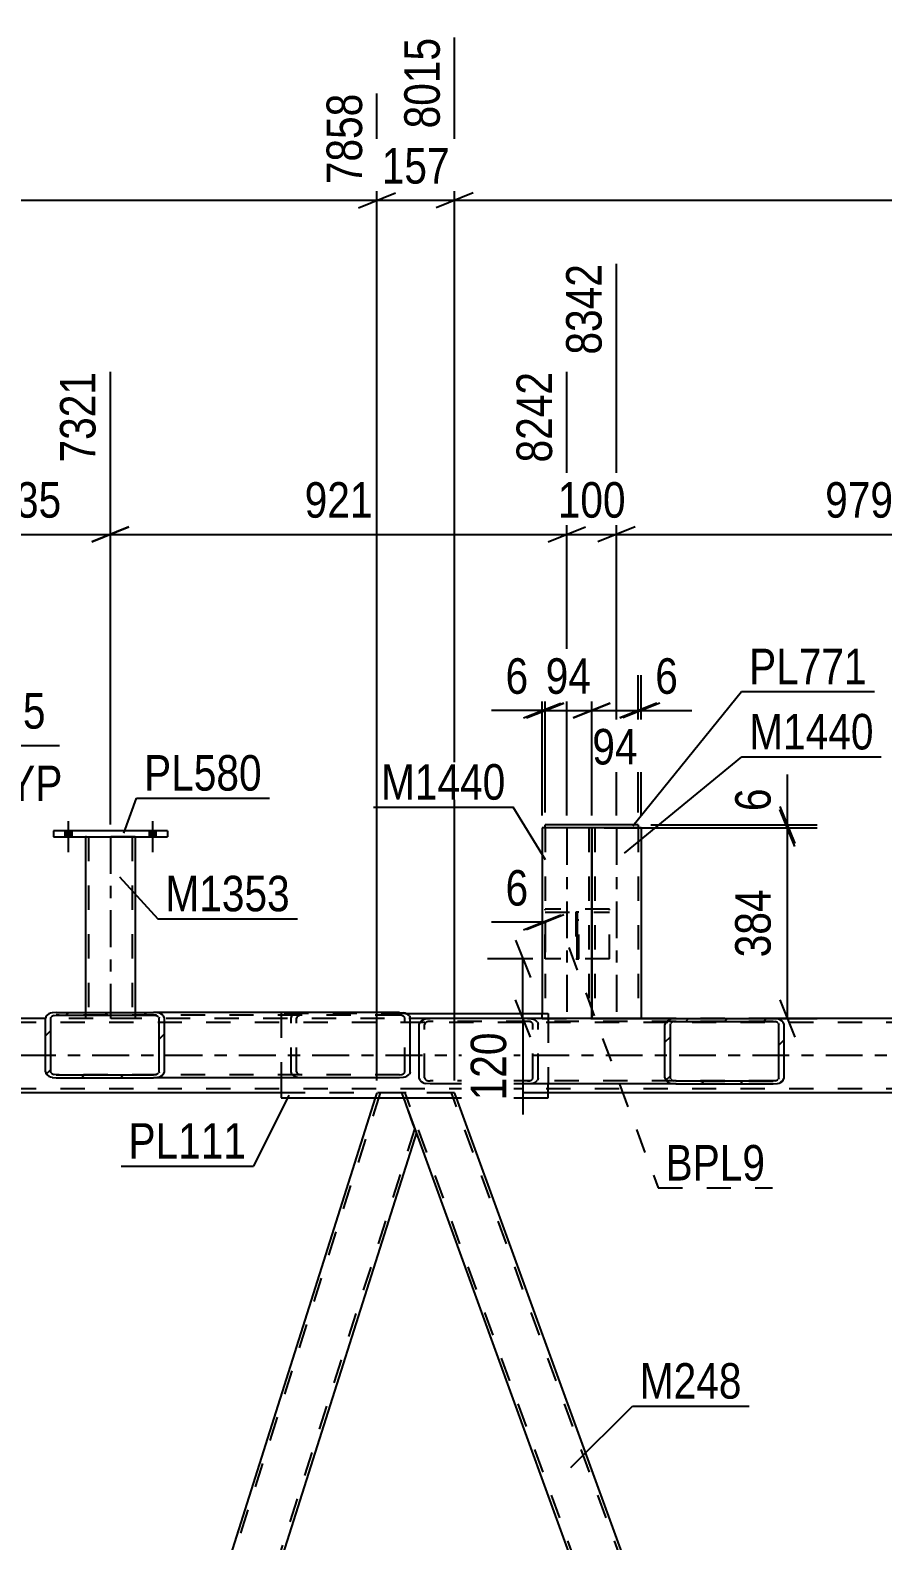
# Model space of a CAD drawing. Header units: millimetres. Extents: x -777 to 412, y -850 to -9.
# Drawn here: x -421.6 to -352.8, y -303.3 to -181.5 of the extents above; entities that cross this region are included whole.
import ezdxf

# ---------------------------------------------------------------- set-up
doc = ezdxf.new("R2010")
doc.units = ezdxf.units.MM
doc.linetypes.add('DXK_LINE_DOT2', pattern=[3.9198, 1.9599, -1.9599])
doc.linetypes.add('DXK_LINE_DOT3', pattern=[5.9187, 2.979, -0.9799, 0.9799, -0.9799])
doc.styles.add('Arial Narrow', font='ARIALN.TTF', dxfattribs={"height": 0.2})

# ---------------------------------------------------------------- blocks, each defined once
blk = doc.blocks.new('Part-570390744-11786 - 11758')
at = {"linetype": 'Continuous'}
h = blk.add_hatch(dxfattribs=at)
h.set_pattern_fill('', scale=0.7, style=0, pattern_type=0)
h.set_pattern_definition([(45, (-420.3558, -265.6489), (-1.57154, 1.57154), [])])
h.paths.add_polyline_path([(-420.42, -265.47), (-420.36, -265.65), (-420.17, -265.8), (-419.88, -265.91), (-419.55, -265.95), (-411.69, -265.95), (-411.35, -265.91), (-411.07, -265.8), (-410.88, -265.65), (-410.81, -265.47), (-410.81, -261.15), (-410.88, -260.96), (-411.07, -260.81), (-411.35, -260.7), (-411.69, -260.67), (-419.55, -260.67), (-419.88, -260.7), (-420.17, -260.81), (-420.36, -260.96), (-420.42, -261.15)])
h.paths.add_polyline_path([(-419.95, -261.05), (-419.86, -260.98), (-419.72, -260.92), (-419.55, -260.91), (-411.69, -260.91), (-411.52, -260.92), (-411.38, -260.98), (-411.28, -261.05), (-411.25, -261.15), (-411.25, -265.47), (-411.28, -265.56), (-411.38, -265.63), (-411.52, -265.69), (-411.69, -265.71), (-419.55, -265.71), (-419.72, -265.69), (-419.86, -265.63), (-419.95, -265.56), (-419.99, -265.47), (-419.99, -261.15)])
at = {"color": 2, "linetype": 'Continuous'}
for p, q in [((-419.55, -260.67), (-419.88, -260.7)), ((-419.55, -260.67), (-411.69, -260.67)), ((-391.86, -260.67), (-411.69, -260.67)), ((-411.35, -260.7), (-411.69, -260.67)), ((-391.86, -260.67), (-391.52, -260.7)), ((-420.36, -260.96), (-420.42, -261.15)), ((-420.42, -265.47), (-420.42, -261.15)), ((-419.99, -261.15), (-419.95, -261.05)), ((-419.99, -265.47), (-419.99, -261.15)), ((-419.72, -260.92), (-419.55, -260.91)), ((-419.55, -260.91), (-411.69, -260.91)), ((-411.69, -260.91), (-411.52, -260.92)), ((-411.28, -261.05), (-411.25, -261.15)), ((-411.25, -265.47), (-411.25, -261.15)), ((-410.81, -261.15), (-410.88, -260.96)), ((-410.81, -265.47), (-410.81, -261.15)), ((-391.05, -260.96), (-390.99, -261.15)), ((-390.99, -265.47), (-390.99, -261.15)), ((-420.42, -265.47), (-420.36, -265.65)), ((-419.95, -265.56), (-419.99, -265.47)), ((-411.25, -265.47), (-411.28, -265.56)), ((-410.88, -265.65), (-410.81, -265.47)), ((-390.99, -265.47), (-391.05, -265.65)), ((-419.88, -265.91), (-419.55, -265.95)), ((-419.55, -265.71), (-419.72, -265.69)), ((-419.55, -265.71), (-411.69, -265.71)), ((-419.55, -265.95), (-411.69, -265.95)), ((-411.52, -265.69), (-411.69, -265.71)), ((-411.69, -265.95), (-411.35, -265.91)), ((-391.86, -265.95), (-411.69, -265.95)), ((-391.52, -265.91), (-391.86, -265.95))]:
    blk.add_line(p, q, dxfattribs=at)
at = {"color": 7, "linetype": 'DXK_LINE_DOT2'}
for p, q in [((-419.55, -260.67), (-411.69, -260.67)), ((-400.05, -260.7), (-399.72, -260.67)), ((-391.86, -260.91), (-419.55, -260.91)), ((-400.59, -261.15), (-400.53, -260.96)), ((-400.59, -265.47), (-400.59, -261.15)), ((-400.12, -261.05), (-400.16, -261.15)), ((-400.16, -265.47), (-400.16, -261.15)), ((-399.72, -260.91), (-399.89, -260.92)), ((-391.69, -260.92), (-391.86, -260.91)), ((-391.42, -261.15), (-391.46, -261.05)), ((-391.42, -265.47), (-391.42, -261.15)), ((-400.53, -265.65), (-400.59, -265.47)), ((-400.16, -265.47), (-400.12, -265.56)), ((-391.46, -265.56), (-391.42, -265.47)), ((-391.86, -265.71), (-419.55, -265.71)), ((-419.55, -265.95), (-411.69, -265.95)), ((-399.72, -265.95), (-400.05, -265.91)), ((-399.89, -265.69), (-399.72, -265.71)), ((-391.86, -265.71), (-391.69, -265.69))]:
    blk.add_line(p, q, dxfattribs=at)
at = {"color": 2, "linetype": 'Continuous'}
for centre, radius, start, end in [((-419.75, -261.51), 0.817, 99.5182, 138.0638), ((-419.65, -261.33), 0.409, 99.5182, 138.0638), ((-411.59, -261.33), 0.409, 41.9363, 80.4819), ((-411.49, -261.51), 0.817, 41.9363, 80.4819), ((-391.66, -261.51), 0.817, 41.9363, 80.4819), ((-419.75, -265.1), 0.817, 221.9363, 260.4819), ((-419.65, -265.28), 0.409, 221.9363, 260.4819), ((-411.59, -265.28), 0.409, 279.5182, 318.0638), ((-411.49, -265.1), 0.817, 279.5182, 318.0638), ((-391.66, -265.1), 0.817, 279.5182, 318.0638)]:
    blk.add_arc(centre, radius, start, end, dxfattribs=at)
at = {"color": 7, "linetype": 'DXK_LINE_DOT2'}
for centre, radius, start, end in [((-399.92, -261.51), 0.817, 99.5182, 138.0638), ((-399.82, -261.33), 0.409, 99.5182, 138.0638), ((-391.76, -261.33), 0.409, 41.9363, 80.4819), ((-399.92, -265.1), 0.817, 221.9363, 260.4819), ((-399.82, -265.28), 0.409, 221.9363, 260.4819), ((-391.76, -265.28), 0.409, 279.5182, 318.0638)]:
    blk.add_arc(centre, radius, start, end, dxfattribs=at)
blk = doc.blocks.new('Part-570390744-11836 - 11758')
at = {"color": 2, "linetype": 'Continuous'}
for p, q in [((-393.8, -267.56), (-430.39, -382.96)), ((-390.76, -269.63), (-391.51, -267.56)), ((-390.49, -270.37), (-427.08, -385.76)), ((-390.49, -270.37), (-390.76, -269.63)), ((-429.37, -385.76), (-430.39, -382.96))]:
    blk.add_line(p, q, dxfattribs=at)
at = {"color": 7, "linetype": 'DXK_LINE_DOT2'}
for p, q in [((-393.42, -267.16), (-430.25, -383.33)), ((-393.67, -267.16), (-393.8, -267.56)), ((-391.66, -267.16), (-393.67, -267.16)), ((-391.51, -267.56), (-391.66, -267.16)), ((-390.62, -270), (-427.46, -386.16)), ((-390.49, -270.37), (-390.66, -269.91)), ((-429.22, -386.16), (-429.37, -385.76)), ((-427.08, -385.76), (-427.21, -386.16)), ((-427.21, -386.16), (-429.22, -386.16))]:
    blk.add_line(p, q, dxfattribs=at)
blk = doc.blocks.new('Part-570390744-11863 - 11758')
at = {"color": 7, "linetype": 'DXK_LINE_DOT2'}
for p, q in [((-387.4, -267.16), (-391.66, -267.16)), ((-390.49, -270.37), (-391.66, -267.16)), ((-348.09, -386.16), (-391.4, -267.16)), ((-344.34, -386.16), (-387.66, -267.16)), ((-387.25, -267.56), (-387.4, -267.16)), ((-344.09, -386.16), (-345.25, -382.96)), ((-348.34, -386.16), (-348.49, -385.76)), ((-348.34, -386.16), (-344.09, -386.16))]:
    blk.add_line(p, q, dxfattribs=at)
at = {"color": 2, "linetype": 'Continuous'}
for p, q in [((-345.25, -382.96), (-387.25, -267.56)), ((-348.49, -385.76), (-390.49, -270.37))]:
    blk.add_line(p, q, dxfattribs=at)
blk = doc.blocks.new('Part-570390744-11915 - 11758')
at = {"color": 7, "linetype": 'DXK_LINE_DOT2'}
for p, q in [((-401.39, -260.76), (-401.39, -265.95)), ((-391.36, -260.76), (-401.39, -260.76)), ((-379.85, -261.16), (-379.85, -266.44))]:
    blk.add_line(p, q, dxfattribs=at)
at = {"color": 2, "linetype": 'Continuous'}
for p, q in [((-391.36, -260.76), (-379.85, -260.76)), ((-379.85, -260.76), (-379.85, -261.16)), ((-401.39, -265.95), (-401.39, -267.56)), ((-379.85, -267.56), (-379.85, -266.44)), ((-401.39, -267.56), (-379.85, -267.56))]:
    blk.add_line(p, q, dxfattribs=at)
blk = doc.blocks.new('Part-570390744-11939 - 11758')
at = {"linetype": 'Continuous'}
h = blk.add_hatch(dxfattribs=at)
h.set_pattern_fill('', scale=0.7, style=0, pattern_type=0)
h.set_pattern_definition([(45, (-370.3595, -266.1468), (-1.57154, 1.57154), [])])
h.paths.add_polyline_path([(-370.43, -265.96), (-370.36, -266.15), (-370.17, -266.3), (-369.89, -266.41), (-369.55, -266.44), (-361.69, -266.44), (-361.36, -266.41), (-361.07, -266.3), (-360.88, -266.15), (-360.82, -265.96), (-360.82, -261.64), (-360.88, -261.46), (-361.07, -261.3), (-361.36, -261.2), (-361.69, -261.16), (-369.55, -261.16), (-369.89, -261.2), (-370.17, -261.3), (-370.36, -261.46), (-370.43, -261.64)])
h.paths.add_polyline_path([(-369.96, -261.55), (-369.86, -261.47), (-369.72, -261.42), (-369.55, -261.4), (-361.69, -261.4), (-361.52, -261.42), (-361.38, -261.47), (-361.29, -261.55), (-361.25, -261.64), (-361.25, -265.96), (-361.29, -266.05), (-361.38, -266.13), (-361.52, -266.18), (-361.69, -266.2), (-369.55, -266.2), (-369.72, -266.18), (-369.86, -266.13), (-369.96, -266.05), (-369.99, -265.96), (-369.99, -261.64)])
at = {"color": 2, "linetype": 'Continuous'}
for p, q in [((-390.26, -261.64), (-390.19, -261.46)), ((-390.26, -265.96), (-390.26, -261.64)), ((-389.72, -261.2), (-389.38, -261.16)), ((-369.55, -261.16), (-389.38, -261.16)), ((-370.36, -261.46), (-370.43, -261.64)), ((-370.43, -265.96), (-370.43, -261.64)), ((-369.99, -261.64), (-369.96, -261.55)), ((-369.99, -265.96), (-369.99, -261.64)), ((-369.55, -261.16), (-369.89, -261.2)), ((-369.72, -261.42), (-369.55, -261.4)), ((-369.55, -261.16), (-361.69, -261.16)), ((-369.55, -261.4), (-361.69, -261.4)), ((-361.36, -261.2), (-361.69, -261.16)), ((-361.69, -261.4), (-361.52, -261.42)), ((-361.29, -261.55), (-361.25, -261.64)), ((-361.25, -265.96), (-361.25, -261.64)), ((-360.82, -261.64), (-360.88, -261.46)), ((-360.82, -265.96), (-360.82, -261.64)), ((-390.19, -266.15), (-390.26, -265.96)), ((-389.38, -266.44), (-389.72, -266.41)), ((-369.55, -266.44), (-389.38, -266.44)), ((-370.43, -265.96), (-370.36, -266.15)), ((-369.96, -266.05), (-369.99, -265.96)), ((-369.89, -266.41), (-369.55, -266.44)), ((-369.55, -266.2), (-369.72, -266.18)), ((-369.55, -266.2), (-361.69, -266.2)), ((-369.55, -266.44), (-361.69, -266.44)), ((-361.52, -266.18), (-361.69, -266.2)), ((-361.69, -266.44), (-361.36, -266.41)), ((-361.25, -265.96), (-361.29, -266.05)), ((-360.88, -266.15), (-360.82, -265.96))]:
    blk.add_line(p, q, dxfattribs=at)
at = {"color": 7, "linetype": 'DXK_LINE_DOT2'}
for p, q in [((-389.79, -261.55), (-389.82, -261.64)), ((-389.82, -265.96), (-389.82, -261.64)), ((-389.38, -261.4), (-389.55, -261.42)), ((-361.69, -261.4), (-389.38, -261.4)), ((-381.52, -261.16), (-381.19, -261.2)), ((-381.35, -261.42), (-381.52, -261.4)), ((-381.08, -261.64), (-381.12, -261.55)), ((-381.08, -265.96), (-381.08, -261.64)), ((-380.71, -261.46), (-380.65, -261.64)), ((-380.65, -265.96), (-380.65, -261.64)), ((-361.69, -261.16), (-369.55, -261.16)), ((-389.82, -265.96), (-389.79, -266.05)), ((-389.55, -266.18), (-389.38, -266.2)), ((-361.69, -266.2), (-389.38, -266.2)), ((-381.52, -266.2), (-381.35, -266.18)), ((-381.19, -266.41), (-381.52, -266.44)), ((-381.12, -266.05), (-381.08, -265.96)), ((-380.65, -265.96), (-380.71, -266.15)), ((-361.69, -266.44), (-369.55, -266.44))]:
    blk.add_line(p, q, dxfattribs=at)
at = {"color": 2, "linetype": 'Continuous'}
for centre, radius, start, end in [((-389.58, -262.01), 0.817, 99.5182, 138.0638), ((-369.75, -262.01), 0.817, 99.5182, 138.0638), ((-369.65, -261.82), 0.409, 99.5182, 138.0638), ((-361.59, -261.82), 0.409, 41.9363, 80.4819), ((-361.49, -262.01), 0.817, 41.9363, 80.4819), ((-389.58, -265.6), 0.817, 221.9363, 260.4819), ((-369.75, -265.6), 0.817, 221.9363, 260.4819), ((-369.65, -265.78), 0.409, 221.9363, 260.4819), ((-361.59, -265.78), 0.409, 279.5182, 318.0638), ((-361.49, -265.6), 0.817, 279.5182, 318.0638)]:
    blk.add_arc(centre, radius, start, end, dxfattribs=at)
at = {"color": 7, "linetype": 'DXK_LINE_DOT2'}
for centre, radius, start, end in [((-389.48, -261.82), 0.409, 99.5182, 138.0638), ((-381.42, -261.82), 0.409, 41.9363, 80.4819), ((-381.32, -262.01), 0.817, 41.9363, 80.4819), ((-389.48, -265.78), 0.409, 221.9363, 260.4819), ((-381.42, -265.78), 0.409, 279.5182, 318.0638), ((-381.32, -265.6), 0.817, 279.5182, 318.0638)]:
    blk.add_arc(centre, radius, start, end, dxfattribs=at)
blk = doc.blocks.new('Part-570390744-12329 - 11758')
at = {"color": 7, "linetype": 'DXK_LINE_DOT2'}
for p, q in [((-374.9, -252.36), (-380.1, -252.36)), ((-380.1, -256.36), (-380.1, -252.36)), ((-380.1, -252.6), (-374.9, -252.6)), ((-374.9, -256.36), (-374.9, -252.36)), ((-374.9, -256.36), (-380.1, -256.36))]:
    blk.add_line(p, q, dxfattribs=at)
blk = doc.blocks.new('Part-570390744-12344 - 11758')
at = {"color": 2, "linetype": 'Continuous'}
for p, q in [((-372.58, -245.56), (-380.1, -245.56)), ((-380.1, -245.8), (-380.1, -245.56)), ((-376.27, -245.8), (-376.41, -245.8)), ((-372.58, -245.56), (-372.58, -245.8))]:
    blk.add_line(p, q, dxfattribs=at)
at = {"color": 7, "linetype": 'DXK_LINE_DOT2'}
for p, q in [((-376.41, -245.8), (-380.1, -245.8)), ((-380.1, -245.8), (-380.1, -245.8)), ((-372.58, -245.8), (-376.27, -245.8))]:
    blk.add_line(p, q, dxfattribs=at)
blk = doc.blocks.new('Part-570390744-12128 - 11758')
at = {"color": 2, "linetype": 'Continuous'}
for p, q in [((-380.34, -245.8), (-380.34, -260.76)), ((-380.3, -245.8), (-380.34, -245.8)), ((-376.41, -245.8), (-380.3, -245.8)), ((-376.34, -261.16), (-376.34, -245.8))]:
    blk.add_line(p, q, dxfattribs=at)
at = {"color": 7, "linetype": 'DXK_LINE_DOT2'}
for p, q in [((-380.1, -245.8), (-380.1, -261.17)), ((-380.1, -245.8), (-380.08, -245.8)), ((-376.58, -245.8), (-376.58, -261.17)), ((-376.38, -245.8), (-376.41, -245.8)), ((-376.38, -245.8), (-376.41, -245.8)), ((-376.34, -245.8), (-376.38, -245.8)), ((-376.38, -245.8), (-376.34, -245.8)), ((-376.34, -245.8), (-376.34, -245.8)), ((-376.34, -245.8), (-376.34, -245.8)), ((-380.34, -261.17), (-380.34, -260.76)), ((-380.34, -261.17), (-376.34, -261.17)), ((-376.34, -261.17), (-376.34, -261.16)), ((-376.34, -261.17), (-376.34, -261.16))]:
    blk.add_line(p, q, dxfattribs=at)
at = {"color": 7, "linetype": 'DXK_LINE_DOT3'}
blk.add_line((-378.34, -245.8), (-378.34, -261.17), dxfattribs=at)
blk = doc.blocks.new('Part-570390744-12191 - 11758')
at = {"color": 2, "linetype": 'Continuous'}
for p, q in [((-419.78, -246.04), (-419.78, -246.52)), ((-410.58, -246.04), (-419.78, -246.04)), ((-410.58, -246.04), (-410.58, -246.52)), ((-419.78, -246.52), (-410.58, -246.52))]:
    blk.add_line(p, q, dxfattribs=at)
blk = doc.blocks.new('Part-570390744-12196 - 11758')
at = {"color": 2, "linetype": 'Continuous'}
for p, q in [((-417.18, -246.52), (-417.18, -260.67)), ((-413.18, -246.52), (-413.18, -260.67))]:
    blk.add_line(p, q, dxfattribs=at)
at = {"color": 7, "linetype": 'DXK_LINE_DOT2'}
for p, q in [((-413.18, -246.52), (-417.18, -246.52)), ((-416.94, -246.52), (-416.94, -261.17)), ((-413.42, -246.52), (-413.42, -261.17)), ((-417.18, -260.67), (-417.18, -261.17)), ((-413.18, -260.67), (-413.18, -261.17)), ((-413.18, -261.17), (-417.18, -261.17))]:
    blk.add_line(p, q, dxfattribs=at)
at = {"color": 7, "linetype": 'DXK_LINE_DOT3'}
blk.add_line((-415.18, -246.52), (-415.18, -261.17), dxfattribs=at)
blk = doc.blocks.new('Part-570390744-12234 - 11758')
at = {"color": 2, "linetype": 'Continuous'}
for p, q in [((-376.34, -245.8), (-376.34, -261.16)), ((-372.34, -245.8), (-376.27, -245.8)), ((-372.34, -245.8), (-372.34, -261.16))]:
    blk.add_line(p, q, dxfattribs=at)
at = {"color": 7, "linetype": 'DXK_LINE_DOT2'}
for p, q in [((-376.27, -245.8), (-376.34, -245.8)), ((-376.1, -245.8), (-376.1, -261.17)), ((-376.1, -245.8), (-376.08, -245.8)), ((-372.58, -245.8), (-372.58, -261.17)), ((-376.34, -261.16), (-376.34, -261.17)), ((-376.34, -261.17), (-372.34, -261.17)), ((-372.34, -261.17), (-372.34, -261.16)), ((-372.34, -261.16), (-372.34, -261.17))]:
    blk.add_line(p, q, dxfattribs=at)
at = {"color": 7, "linetype": 'DXK_LINE_DOT3'}
blk.add_line((-374.34, -245.8), (-374.34, -261.17), dxfattribs=at)
blk = doc.blocks.new('Part-570390744-12324 - 11758')
at = {"color": 7, "linetype": 'DXK_LINE_DOT2'}
for p, q in [((-377.38, -252.6), (-377.62, -252.6)), ((-377.62, -252.6), (-377.62, -256.36)), ((-377.62, -253.2), (-377.38, -253.2)), ((-377.38, -256.36), (-377.38, -252.6)), ((-377.62, -256.36), (-377.38, -256.36))]:
    blk.add_line(p, q, dxfattribs=at)
at = {"color": 7, "linetype": 'DXK_LINE_DOT3'}
for p, q in [((-377.5, -252.6), (-377.5, -256.36)), ((-377.5, -256.36), (-377.5, -252.6))]:
    blk.add_line(p, q, dxfattribs=at)
blk = doc.blocks.new('Part-570390744-12396 - 11758')
at = {"color": 7, "linetype": 'DXK_LINE_DOT2'}
for p, q in [((-64.46, -261.48), (-708.01, -261.48)), ((-361.69, -261.16), (-420.42, -261.16)), ((-64.46, -266.84), (-708.01, -266.84)), ((-379.85, -267.16), (-401.39, -267.16))]:
    blk.add_line(p, q, dxfattribs=at)
at = {"color": 2, "linetype": 'Continuous'}
for p, q in [((-420.42, -261.16), (-445.95, -261.16)), ((-335.29, -261.16), (-361.69, -261.16)), ((-401.39, -267.16), (-464.98, -267.16)), ((-316.26, -267.16), (-379.85, -267.16))]:
    blk.add_line(p, q, dxfattribs=at)
at = {"color": 7, "linetype": 'DXK_LINE_DOT3'}
blk.add_line((-64.46, -264.16), (-708.01, -264.16), dxfattribs=at)
blk = doc.blocks.new('Bolt-570390744-12437 - 11758')
at = {"linetype": 'Continuous'}
for points in [[(-418.3, -246.04), (-418.86, -246.04), (-418.86, -246.52), (-418.3, -246.52)], [(-418.3, -246.04), (-418.86, -246.04), (-418.86, -246.52), (-418.3, -246.52)], [(-411.5, -246.04), (-412.06, -246.04), (-412.06, -246.52), (-411.5, -246.52)], [(-411.5, -246.04), (-412.06, -246.04), (-412.06, -246.52), (-411.5, -246.52)]]:
    blk.add_hatch(color=1, dxfattribs=at).paths.add_polyline_path(points)
at = {"color": 1, "linetype": 'Continuous'}
for p, q in [((-418.86, -246.04), (-418.86, -246.52)), ((-418.86, -246.04), (-418.86, -246.52)), ((-418.58, -245.24), (-418.58, -247.76)), ((-418.58, -245.24), (-418.58, -247.76)), ((-418.3, -246.04), (-418.3, -246.52)), ((-418.3, -246.04), (-418.3, -246.52)), ((-412.06, -246.04), (-412.06, -246.52)), ((-412.06, -246.04), (-412.06, -246.52)), ((-411.78, -245.24), (-411.78, -247.76)), ((-411.78, -245.24), (-411.78, -247.76)), ((-411.5, -246.04), (-411.5, -246.52)), ((-411.5, -246.04), (-411.5, -246.52))]:
    blk.add_line(p, q, dxfattribs=at)
blk = doc.blocks.new('StraightDimension-570390744-13782 - 11758')
at = {"color": 7, "linetype": 'Continuous'}
for p, q in [((-382.49, -254.86), (-381.29, -257.86)), ((-381.1, -256.36), (-384.74, -256.36)), ((-381.89, -261.17), (-381.89, -256.36)), ((-381.29, -262.67), (-382.49, -259.67)), ((-377.34, -261.17), (-384.74, -261.17)), ((-381.89, -261.17), (-381.89, -268.9)), ((-381.89, -261.17), (-381.89, -268.9))]:
    blk.add_line(p, q, dxfattribs=at)
at = {"color": 0}
blk.add_wipeout([(-382.64, -261.69), (-386.84, -261.69), (-386.84, -268.37), (-382.64, -268.37)], dxfattribs=at)
at = {"color": 3, "style": 'Arial Narrow'}
blk.add_text('120', height=2.863, rotation=90.0002, dxfattribs=at).set_placement((-383.24, -267.77))
blk = doc.blocks.new('StraightDimension-570390744-50045 - 11758')
at = {"color": 7, "linetype": 'Continuous'}
for p, q in [((-415.18, -245.52), (-415.18, -209.02)), ((-428.58, -252.33), (-428.58, -213.52)), ((-427.08, -221.53), (-430.08, -222.73)), ((-416.68, -222.73), (-413.68, -221.53)), ((-428.58, -222.13), (-415.18, -222.13))]:
    blk.add_line(p, q, dxfattribs=at)
at = {"color": 0}
blk.add_wipeout([(-418.54, -221.38), (-418.54, -217.18), (-425.22, -217.18), (-425.22, -221.38)], dxfattribs=at)
at = {"color": 3, "style": 'Arial Narrow'}
blk.add_text('335', height=2.863, dxfattribs=at).set_placement((-424.62, -220.78))
at = {"color": 0, "linetype": 'Continuous'}
blk.add_wipeout([(-415.78, -208.42), (-419.98, -208.42), (-419.98, -216.93), (-415.78, -216.93)], dxfattribs=at)
at = {"color": 3, "linetype": 'Continuous', "style": 'Arial Narrow'}
blk.add_text('7321', height=2.863, rotation=90.0002, dxfattribs=at).set_placement((-416.38, -216.33))
blk = doc.blocks.new('StraightDimension-570390744-50042 - 11758')
at = {"color": 7, "linetype": 'Continuous'}
for p, q in [((-374.34, -244.8), (-374.34, -200.32)), ((-335.18, -245.52), (-335.18, -213.52)), ((-372.84, -221.53), (-375.84, -222.73)), ((-336.68, -222.73), (-333.68, -221.53)), ((-374.34, -222.13), (-335.18, -222.13))]:
    blk.add_line(p, q, dxfattribs=at)
at = {"color": 0}
blk.add_wipeout([(-351.42, -221.38), (-351.42, -217.18), (-358.1, -217.18), (-358.1, -221.38)], dxfattribs=at)
at = {"color": 3, "style": 'Arial Narrow'}
blk.add_text('979', height=2.863, dxfattribs=at).set_placement((-357.5, -220.78))
at = {"color": 0, "linetype": 'Continuous'}
blk.add_wipeout([(-335.78, -212.92), (-339.98, -212.92), (-339.98, -221.43), (-335.78, -221.43)], dxfattribs=at)
at = {"color": 3, "linetype": 'Continuous', "style": 'Arial Narrow'}
blk.add_text('9321', height=2.863, rotation=90.0002, dxfattribs=at).set_placement((-336.38, -220.83))
blk = doc.blocks.new('StraightDimension-570390744-13144 - 11758')
at = {"color": 7, "linetype": 'Continuous'}
for p, q in [((-360.55, -245.56), (-360.55, -241.48)), ((-360.55, -245.56), (-360.55, -241.48)), ((-361.15, -244.06), (-359.95, -247.06)), ((-359.95, -247.3), (-361.15, -244.3)), ((-375.34, -245.8), (-358.15, -245.8)), ((-371.58, -245.56), (-358.15, -245.56)), ((-360.55, -245.8), (-360.55, -245.56))]:
    blk.add_line(p, q, dxfattribs=at)
at = {"color": 0}
blk.add_wipeout([(-361.3, -242.01), (-365.5, -242.01), (-365.5, -245.04), (-361.3, -245.04)], dxfattribs=at)
at = {"color": 3, "style": 'Arial Narrow'}
blk.add_text('6', height=2.86, rotation=90.0002, dxfattribs=at).set_placement((-361.9, -244.44))
blk = doc.blocks.new('StraightDimension-570390744-59238 - 11758')
at = {"color": 7, "linetype": 'Continuous'}
for p, q in [((-380.34, -244.8), (-380.34, -233.48)), ((-380.1, -244.56), (-380.1, -233.48)), ((-381.84, -236.93), (-378.84, -235.73)), ((-378.6, -235.73), (-381.6, -236.93)), ((-380.34, -236.33), (-384.42, -236.33)), ((-380.34, -236.33), (-384.42, -236.33)), ((-380.34, -236.33), (-380.1, -236.33))]:
    blk.add_line(p, q, dxfattribs=at)
at = {"color": 0}
blk.add_wipeout([(-380.86, -235.58), (-380.86, -231.38), (-383.89, -231.38), (-383.89, -235.58)], dxfattribs=at)
at = {"color": 3, "style": 'Arial Narrow'}
blk.add_text('6', height=2.86, dxfattribs=at).set_placement((-383.29, -234.98))
blk = doc.blocks.new('StraightDimension-570390744-13134 - 11758')
at = {"color": 7, "linetype": 'Continuous'}
for p, q in [((-359.95, -247.3), (-361.15, -244.3)), ((-375.34, -245.8), (-358.15, -245.8)), ((-360.55, -261.17), (-360.55, -245.8)), ((-361.15, -259.67), (-359.95, -262.67)), ((-375.34, -261.17), (-358.15, -261.17))]:
    blk.add_line(p, q, dxfattribs=at)
at = {"color": 0}
blk.add_wipeout([(-361.3, -250.14), (-365.5, -250.14), (-365.5, -256.83), (-361.3, -256.83)], dxfattribs=at)
at = {"color": 3, "style": 'Arial Narrow'}
blk.add_text('384', height=2.863, rotation=90.0002, dxfattribs=at).set_placement((-361.9, -256.23))
blk = doc.blocks.new('StraightDimension-570390744-51154 - 11758')
at = {"color": 7, "linetype": 'Continuous'}
for p, q in [((-472.53, -266.16), (-472.53, -182.07)), ((-393.67, -266.16), (-393.67, -186.57)), ((-471.03, -194.59), (-474.03, -195.79)), ((-395.17, -195.79), (-392.17, -194.59)), ((-472.53, -195.19), (-393.67, -195.19))]:
    blk.add_line(p, q, dxfattribs=at)
at = {"color": 0}
blk.add_wipeout([(-428.85, -194.44), (-428.85, -190.24), (-437.36, -190.24), (-437.36, -194.44)], dxfattribs=at)
at = {"color": 3, "style": 'Arial Narrow'}
blk.add_text('1972', height=2.863, dxfattribs=at).set_placement((-436.76, -193.84))
at = {"color": 0, "linetype": 'Continuous'}
blk.add_wipeout([(-394.27, -185.97), (-398.47, -185.97), (-398.47, -194.49), (-394.27, -194.49)], dxfattribs=at)
at = {"color": 3, "linetype": 'Continuous', "style": 'Arial Narrow'}
blk.add_text('7858', height=2.863, rotation=90.0002, dxfattribs=at).set_placement((-394.87, -193.89))
blk = doc.blocks.new('StraightDimension-570390744-12505 - 11758')
at = {"color": 7, "linetype": 'Continuous'}
for p, q in [((-428.58, -252.33), (-428.58, -236.29)), ((-425.18, -251.85), (-425.18, -236.29)), ((-430.08, -239.74), (-427.08, -238.54)), ((-423.68, -238.54), (-426.68, -239.74)), ((-428.58, -239.14), (-425.18, -239.14)), ((-425.18, -239.14), (-419.28, -239.14)), ((-425.18, -239.14), (-419.28, -239.14))]:
    blk.add_line(p, q, dxfattribs=at)
at = {"color": 0}
blk.add_wipeout([(-419.8, -238.39), (-419.8, -234.19), (-424.66, -234.19), (-424.66, -238.39)], dxfattribs=at)
at = {"color": 0, "linetype": 'Continuous'}
blk.add_wipeout([(-418.44, -244.24), (-418.44, -240.04), (-426.03, -240.04), (-426.03, -244.24)], dxfattribs=at)
at = {"color": 3, "style": 'Arial Narrow'}
blk.add_text('85', height=2.863, dxfattribs=at).set_placement((-424.06, -237.79))
at = {"color": 3, "linetype": 'Continuous', "style": 'Arial Narrow'}
blk.add_text('TYP', height=2.863, dxfattribs=at).set_placement((-425.43, -243.64))
blk = doc.blocks.new('StraightDimension-570390744-50044 - 11758')
at = {"color": 7, "linetype": 'Continuous'}
for p, q in [((-415.18, -245.52), (-415.18, -209.02)), ((-378.34, -244.8), (-378.34, -209.02)), ((-413.68, -221.53), (-416.68, -222.73)), ((-379.84, -222.73), (-376.84, -221.53)), ((-415.18, -222.13), (-378.34, -222.13))]:
    blk.add_line(p, q, dxfattribs=at)
at = {"color": 0}
blk.add_wipeout([(-393.42, -221.38), (-393.42, -217.18), (-400.1, -217.18), (-400.1, -221.38)], dxfattribs=at)
at = {"color": 3, "style": 'Arial Narrow'}
blk.add_text('921', height=2.863, dxfattribs=at).set_placement((-399.5, -220.78))
at = {"color": 0, "linetype": 'Continuous'}
blk.add_wipeout([(-378.94, -208.42), (-383.14, -208.42), (-383.14, -216.93), (-378.94, -216.93)], dxfattribs=at)
at = {"color": 3, "linetype": 'Continuous', "style": 'Arial Narrow'}
blk.add_text('8242', height=2.863, rotation=90.0002, dxfattribs=at).set_placement((-379.54, -216.33))
blk = doc.blocks.new('StraightDimension-570390744-50043 - 11758')
at = {"color": 7, "linetype": 'Continuous'}
for p, q in [((-374.34, -244.8), (-374.34, -200.32)), ((-378.34, -244.8), (-378.34, -209.02)), ((-379.84, -222.73), (-376.84, -221.53)), ((-372.84, -221.53), (-375.84, -222.73)), ((-378.34, -222.13), (-374.34, -222.13))]:
    blk.add_line(p, q, dxfattribs=at)
at = {"color": 0, "linetype": 'Continuous'}
blk.add_wipeout([(-374.94, -199.72), (-379.14, -199.72), (-379.14, -208.23), (-374.94, -208.23)], dxfattribs=at)
at = {"color": 0}
blk.add_wipeout([(-373, -221.38), (-373, -217.18), (-379.68, -217.18), (-379.68, -221.38)], dxfattribs=at)
at = {"color": 3, "linetype": 'Continuous', "style": 'Arial Narrow'}
blk.add_text('8342', height=2.863, rotation=90.0002, dxfattribs=at).set_placement((-375.54, -207.63))
at = {"color": 3, "style": 'Arial Narrow'}
blk.add_text('100', height=2.863, dxfattribs=at).set_placement((-379.08, -220.78))
blk = doc.blocks.new('StraightDimension-570390744-51152 - 11758')
at = {"color": 7, "linetype": 'Continuous'}
for p, q in [((-387.4, -266.16), (-387.4, -182.07)), ((-308.54, -266.16), (-308.54, -186.57)), ((-385.9, -194.59), (-388.9, -195.79)), ((-310.04, -195.79), (-307.04, -194.59)), ((-387.4, -195.19), (-308.54, -195.19))]:
    blk.add_line(p, q, dxfattribs=at)
at = {"color": 0}
blk.add_wipeout([(-343.71, -194.44), (-343.71, -190.24), (-352.22, -190.24), (-352.22, -194.44)], dxfattribs=at)
at = {"color": 3, "style": 'Arial Narrow'}
blk.add_text('1972', height=2.863, dxfattribs=at).set_placement((-351.62, -193.84))
at = {"color": 0, "linetype": 'Continuous'}
blk.add_wipeout([(-309.14, -185.97), (-313.34, -185.97), (-313.34, -194.49), (-309.14, -194.49)], dxfattribs=at)
at = {"color": 3, "linetype": 'Continuous', "style": 'Arial Narrow'}
blk.add_text('9987', height=2.863, rotation=90.0002, dxfattribs=at).set_placement((-309.74, -193.89))
blk = doc.blocks.new('StraightDimension-570390744-51153 - 11758')
at = {"color": 7, "linetype": 'Continuous'}
for p, q in [((-387.4, -266.16), (-387.4, -182.07)), ((-393.67, -266.16), (-393.67, -186.57)), ((-395.17, -195.79), (-392.17, -194.59)), ((-385.9, -194.59), (-388.9, -195.79)), ((-393.67, -195.19), (-387.4, -195.19))]:
    blk.add_line(p, q, dxfattribs=at)
at = {"color": 0}
blk.add_wipeout([(-387.19, -194.44), (-387.19, -190.24), (-393.88, -190.24), (-393.88, -194.44)], dxfattribs=at)
at = {"color": 3, "style": 'Arial Narrow'}
blk.add_text('157', height=2.863, dxfattribs=at).set_placement((-393.28, -193.84))
at = {"color": 0, "linetype": 'Continuous'}
blk.add_wipeout([(-388, -181.47), (-392.2, -181.47), (-392.2, -189.99), (-388, -189.99)], dxfattribs=at)
at = {"color": 3, "linetype": 'Continuous', "style": 'Arial Narrow'}
blk.add_text('8015', height=2.863, rotation=90.0002, dxfattribs=at).set_placement((-388.6, -189.39))
blk = doc.blocks.new('StraightDimension-570390744-59235 - 11758')
at = {"color": 7, "linetype": 'Continuous'}
for p, q in [((-372.58, -244.56), (-372.58, -233.48)), ((-372.34, -244.8), (-372.34, -233.48)), ((-374.08, -236.93), (-371.08, -235.73)), ((-370.84, -235.73), (-373.84, -236.93)), ((-372.58, -236.33), (-372.34, -236.33)), ((-372.34, -236.33), (-368.26, -236.33)), ((-372.34, -236.33), (-368.26, -236.33))]:
    blk.add_line(p, q, dxfattribs=at)
at = {"color": 0}
blk.add_wipeout([(-368.79, -235.58), (-368.79, -231.38), (-371.81, -231.38), (-371.81, -235.58)], dxfattribs=at)
at = {"color": 3, "style": 'Arial Narrow'}
blk.add_text('6', height=2.86, dxfattribs=at).set_placement((-371.21, -234.98))
blk = doc.blocks.new('StraightDimension-570390744-59236 - 11758')
at = {"color": 7, "linetype": 'Continuous'}
for p, q in [((-376.34, -244.8), (-376.34, -233.93)), ((-372.58, -244.56), (-372.58, -233.93)), ((-377.84, -236.93), (-374.84, -235.73)), ((-371.08, -235.73), (-374.08, -236.93)), ((-376.34, -236.33), (-372.58, -236.33))]:
    blk.add_line(p, q, dxfattribs=at)
at = {"color": 0}
blk.add_wipeout([(-372.03, -241.28), (-372.03, -237.08), (-376.89, -237.08), (-376.89, -241.28)], dxfattribs=at)
at = {"color": 3, "style": 'Arial Narrow'}
blk.add_text('94', height=2.863, dxfattribs=at).set_placement((-376.29, -240.68))
blk = doc.blocks.new('StraightDimension-570390744-59237 - 11758')
at = {"color": 7, "linetype": 'Continuous'}
for p, q in [((-380.1, -244.56), (-380.1, -233.48)), ((-376.34, -244.8), (-376.34, -233.48)), ((-381.6, -236.93), (-378.6, -235.73)), ((-374.84, -235.73), (-377.84, -236.93)), ((-380.1, -236.33), (-376.34, -236.33))]:
    blk.add_line(p, q, dxfattribs=at)
at = {"color": 0}
blk.add_wipeout([(-375.79, -235.58), (-375.79, -231.38), (-380.65, -231.38), (-380.65, -235.58)], dxfattribs=at)
at = {"color": 3, "style": 'Arial Narrow'}
blk.add_text('94', height=2.863, dxfattribs=at).set_placement((-380.05, -234.98))
blk = doc.blocks.new('StraightDimension-570390744-59312 - 11758')
at = {"color": 7, "linetype": 'Continuous'}
for p, q in [((-381.84, -254.01), (-378.84, -252.81)), ((-378.6, -252.81), (-381.6, -254.01)), ((-380.34, -253.41), (-384.42, -253.41)), ((-380.34, -253.41), (-384.42, -253.41)), ((-380.34, -253.36), (-380.34, -255.81)), ((-380.34, -253.41), (-380.1, -253.41)), ((-380.1, -253.36), (-380.1, -255.81))]:
    blk.add_line(p, q, dxfattribs=at)
at = {"color": 0}
blk.add_wipeout([(-380.86, -252.66), (-380.86, -248.46), (-383.89, -248.46), (-383.89, -252.66)], dxfattribs=at)
at = {"color": 3, "style": 'Arial Narrow'}
blk.add_text('6', height=2.86, dxfattribs=at).set_placement((-383.29, -252.06))
blk = doc.blocks.new('Mark-570390744-11859 - 11758')
at = {"color": 0}
blk.add_wipeout([(-364.24, -291.82), (-364.24, -288.82), (-372.46, -288.82), (-372.46, -291.82)], dxfattribs=at)
blk.add_wipeout([(-364.24, -291.82), (-364.24, -288.82), (-372.46, -288.82), (-372.46, -291.82)], dxfattribs=at)
at = {"color": 30, "linetype": 'Continuous'}
for p, q in [((-378.01, -297.37), (-373.06, -292.42)), ((-373.06, -292.42), (-363.64, -292.42))]:
    blk.add_line(p, q, dxfattribs=at)
at = {"color": 3, "style": 'Arial Narrow'}
blk.add_text('M248', height=2.863, dxfattribs=at).set_placement((-372.46, -291.82))
blk = doc.blocks.new('Mark-570390744-12187 - 11758')
at = {"color": 0}
blk.add_wipeout([(-402.95, -242.79), (-402.95, -239.79), (-412.46, -239.79), (-412.46, -242.79)], dxfattribs=at)
blk.add_wipeout([(-402.95, -242.79), (-402.95, -239.79), (-412.46, -239.79), (-412.46, -242.79)], dxfattribs=at)
at = {"color": 30, "linetype": 'Continuous'}
for p, q in [((-414.1, -246.21), (-413.06, -243.39)), ((-413.06, -243.39), (-402.35, -243.39))]:
    blk.add_line(p, q, dxfattribs=at)
at = {"color": 3, "style": 'Arial Narrow'}
blk.add_text('PL580', height=2.863, dxfattribs=at).set_placement((-412.46, -242.79))
blk = doc.blocks.new('Mark-570390744-11911 - 11758')
at = {"color": 0}
blk.add_wipeout([(-404.22, -272.47), (-404.22, -269.47), (-413.72, -269.47), (-413.72, -272.47)], dxfattribs=at)
blk.add_wipeout([(-404.22, -272.47), (-404.22, -269.47), (-413.72, -269.47), (-413.72, -272.47)], dxfattribs=at)
at = {"color": 30, "linetype": 'Continuous'}
for p in [(-400.77, -267.35), (-414.32, -273.07)]:
    blk.add_line(p, (-403.62, -273.07), dxfattribs=at)
at = {"color": 3, "style": 'Arial Narrow'}
blk.add_text('PL111', height=2.863, dxfattribs=at).set_placement((-413.72, -272.47))
blk = doc.blocks.new('Mark-570390744-12340 - 11758')
at = {"color": 0}
blk.add_wipeout([(-354.13, -234.21), (-354.13, -231.21), (-363.64, -231.21), (-363.64, -234.21)], dxfattribs=at)
blk.add_wipeout([(-354.13, -234.21), (-354.13, -231.21), (-363.64, -231.21), (-363.64, -234.21)], dxfattribs=at)
at = {"color": 30, "linetype": 'Continuous'}
for p, q in [((-373.02, -245.62), (-364.24, -234.81)), ((-364.24, -234.81), (-353.53, -234.81))]:
    blk.add_line(p, q, dxfattribs=at)
at = {"color": 3, "style": 'Arial Narrow'}
blk.add_text('PL771', height=2.863, dxfattribs=at).set_placement((-363.64, -234.21))
blk = doc.blocks.new('Mark-570390744-12124 - 11758')
at = {"color": 0}
blk.add_wipeout([(-383.29, -243.52), (-383.29, -240.52), (-393.34, -240.52), (-393.34, -243.52)], dxfattribs=at)
blk.add_wipeout([(-383.29, -243.52), (-383.29, -240.52), (-393.34, -240.52), (-393.34, -243.52)], dxfattribs=at)
at = {"color": 30, "linetype": 'Continuous'}
for p in [(-393.94, -244.12), (-380.08, -248.36)]:
    blk.add_line(p, (-382.69, -244.12), dxfattribs=at)
at = {"color": 3, "style": 'Arial Narrow'}
blk.add_text('M1440', height=2.863, dxfattribs=at).set_placement((-393.34, -243.52))
blk = doc.blocks.new('Mark-570390744-12192 - 11758')
at = {"color": 0}
blk.add_wipeout([(-400.69, -252.52), (-400.69, -249.52), (-410.74, -249.52), (-410.74, -252.52)], dxfattribs=at)
blk.add_wipeout([(-400.69, -252.52), (-400.69, -249.52), (-410.74, -249.52), (-410.74, -252.52)], dxfattribs=at)
at = {"color": 30, "linetype": 'Continuous'}
for p, q in [((-414.43, -249.75), (-411.34, -253.12)), ((-411.34, -253.12), (-400.09, -253.12))]:
    blk.add_line(p, q, dxfattribs=at)
at = {"color": 3, "style": 'Arial Narrow'}
blk.add_text('M1353', height=2.863, dxfattribs=at).set_placement((-410.74, -252.52))
blk = doc.blocks.new('Mark-570390744-12230 - 11758')
at = {"color": 0}
blk.add_wipeout([(-353.57, -239.47), (-353.57, -236.47), (-363.63, -236.47), (-363.63, -239.47)], dxfattribs=at)
blk.add_wipeout([(-353.57, -239.47), (-353.57, -236.47), (-363.63, -236.47), (-363.63, -239.47)], dxfattribs=at)
at = {"color": 30, "linetype": 'Continuous'}
for p, q in [((-373.7, -247.83), (-364.23, -240.07)), ((-364.23, -240.07), (-352.97, -240.07))]:
    blk.add_line(p, q, dxfattribs=at)
at = {"color": 3, "style": 'Arial Narrow'}
blk.add_text('M1440', height=2.863, dxfattribs=at).set_placement((-363.63, -239.47))
blk = doc.blocks.new('Mark-570390744-12325 - 11758')
at = {"color": 0}
blk.add_wipeout([(-362.34, -274.23), (-362.34, -271.23), (-370.38, -271.23), (-370.38, -274.23)], dxfattribs=at)
blk.add_wipeout([(-362.34, -274.23), (-362.34, -271.23), (-370.38, -271.23), (-370.38, -274.23)], dxfattribs=at)
at = {"color": 30, "linetype": 'DXK_LINE_DOT2'}
for p, q in [((-378.19, -255.43), (-370.98, -274.83)), ((-370.98, -274.83), (-361.74, -274.83))]:
    blk.add_line(p, q, dxfattribs=at)
at = {"color": 3, "style": 'Arial Narrow'}
blk.add_text('BPL9', height=2.863, dxfattribs=at).set_placement((-370.38, -274.23))

msp = doc.modelspace()

# ---------------------------------------------------------------- block references
for name in ['StraightDimension-570390744-59238 - 11758', 'Part-570390744-12191 - 11758', 'Bolt-570390744-12437 - 11758', 'Part-570390744-12128 - 11758', 'Part-570390744-12344 - 11758', 'Part-570390744-12234 - 11758', 'Part-570390744-12196 - 11758', 'Part-570390744-12329 - 11758', 'Part-570390744-12324 - 11758', 'Part-570390744-11786 - 11758', 'Part-570390744-12396 - 11758', 'Part-570390744-11915 - 11758', 'Part-570390744-11939 - 11758', 'Part-570390744-11836 - 11758', 'Part-570390744-11863 - 11758']:
    msp.add_blockref(name, (0, 0))

# ---------------------------------------------------------------- next in the draw order: block references
for name in ['StraightDimension-570390744-50042 - 11758', 'StraightDimension-570390744-50045 - 11758', 'StraightDimension-570390744-13782 - 11758', 'Mark-570390744-11911 - 11758', 'Mark-570390744-11859 - 11758']:
    msp.add_blockref(name, (0, 0))

# ---------------------------------------------------------------- next in the draw order: block references
for name in ['StraightDimension-570390744-51154 - 11758', 'StraightDimension-570390744-13144 - 11758']:
    msp.add_blockref(name, (0, 0))

# ---------------------------------------------------------------- next in the draw order: block references
for name in ['StraightDimension-570390744-50044 - 11758', 'StraightDimension-570390744-12505 - 11758', 'StraightDimension-570390744-13134 - 11758', 'Mark-570390744-12192 - 11758']:
    msp.add_blockref(name, (0, 0))

# ---------------------------------------------------------------- next in the draw order: block references
for name in ['StraightDimension-570390744-50043 - 11758', 'Mark-570390744-12187 - 11758']:
    msp.add_blockref(name, (0, 0))

# ---------------------------------------------------------------- next in the draw order: block references
msp.add_blockref('StraightDimension-570390744-51152 - 11758', (0, 0))

# ---------------------------------------------------------------- next in the draw order: block references
for name in ['StraightDimension-570390744-51153 - 11758', 'StraightDimension-570390744-59235 - 11758', 'StraightDimension-570390744-59312 - 11758']:
    msp.add_blockref(name, (0, 0))

# ---------------------------------------------------------------- next in the draw order: block references
for name in ['StraightDimension-570390744-59236 - 11758', 'Mark-570390744-12325 - 11758']:
    msp.add_blockref(name, (0, 0))

# ---------------------------------------------------------------- next in the draw order: block references
for name in ['StraightDimension-570390744-59237 - 11758', 'Mark-570390744-12340 - 11758']:
    msp.add_blockref(name, (0, 0))

# ---------------------------------------------------------------- next in the draw order: block references
for name in ['Mark-570390744-12230 - 11758', 'Mark-570390744-12124 - 11758']:
    msp.add_blockref(name, (0, 0))

doc.saveas('drawing.dxf')
